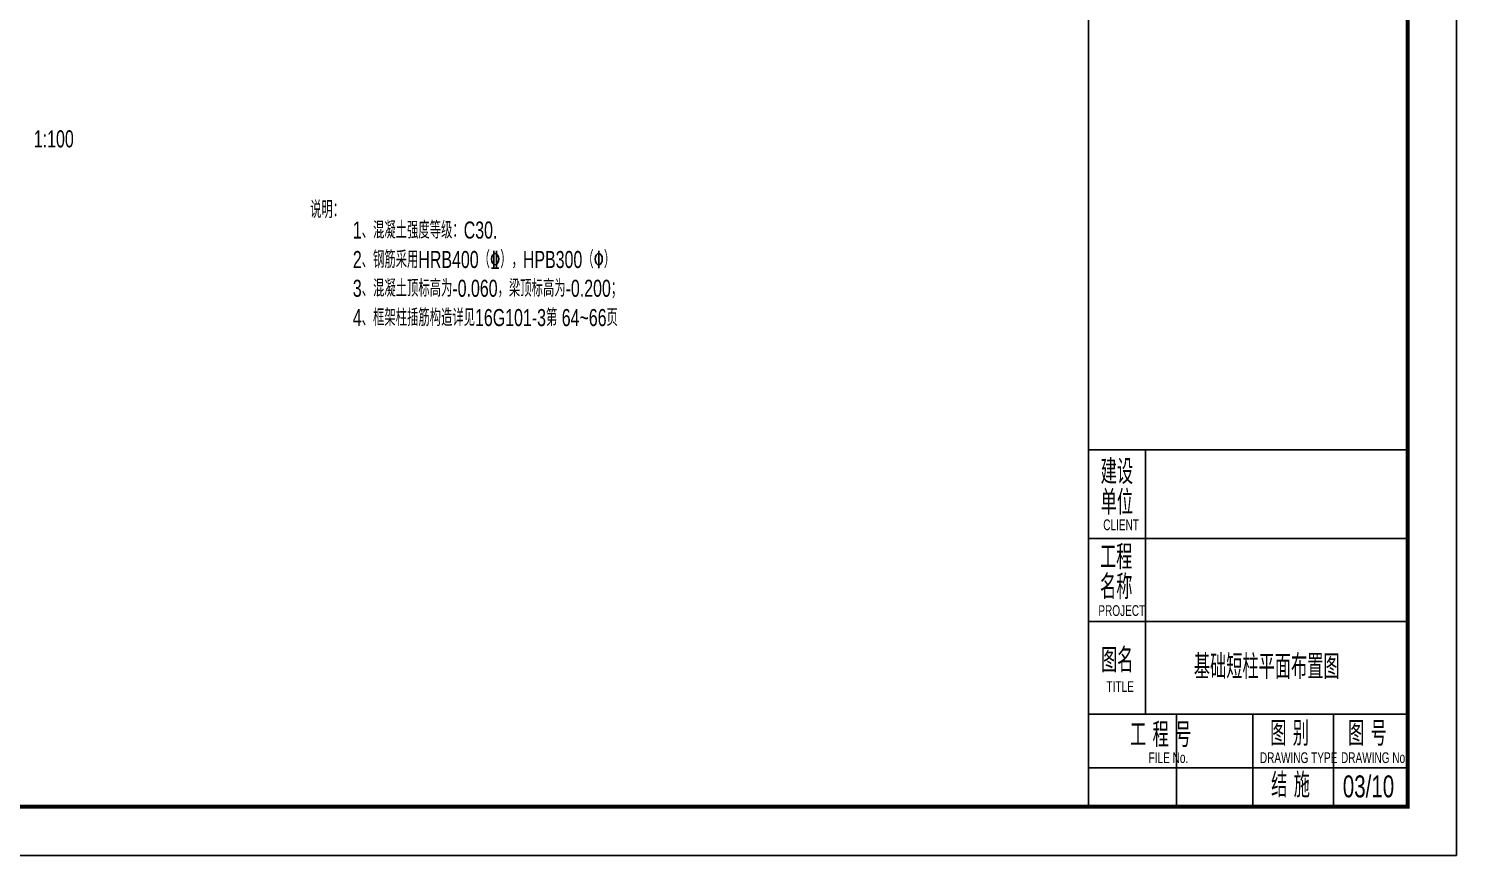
# Model space of a CAD drawing. Extents: x -544850 to 241437, y -10347 to 32059.
# Drawn here: x -297441 to -268137, y -10347 to 6616 of the extents above; entities that cross this region are included whole.
import ezdxf

# ---------------------------------------------------------------- set-up
doc = ezdxf.new("R2010")
doc.units = 0
doc.header["$LTSCALE"] = 1000
doc.layers.get('0').update_dxf_attribs({"linetype": 'CONTINUOUS'})
for name, color, linetype in [('PUB_TEXT', 7, 'CONTINUOUS'), ('TEXT', 7, 'CONTINUOUS'), ('图框(修改)', 2, 'CONTINUOUS'), ('图框(锁住)', 7, 'CONTINUOUS')]:
    doc.layers.add(name, color=color, linetype=linetype)
doc.layers.add('出图隐藏', color=7, linetype='CONTINUOUS', plot=False)
doc.styles.add('TSSD_Rein', font='天和字符.shx', dxfattribs={"width": 0.7, "bigfont": '天和汉字.shx'})
doc.styles.add('天和', font='天和字符.shx', dxfattribs={"width": 0.7, "bigfont": '天和汉字.shx'})
doc.styles.add('天和黑体', font='天和字符.shx', dxfattribs={"width": 0.7, "bigfont": '天和黑体.shx'})

# ---------------------------------------------------------------- blocks, each defined once
blk = doc.blocks.new('FDTERTER')
at = {"layer": '出图隐藏', "linetype": 'Continuous'}
blk.add_line((53642, 2888), (53642, 988), dxfattribs=at)
at = {"layer": '图框(锁住)', "color": 3, "linetype": 'Continuous'}
for p, q in [((59385, -12), (59385, 41988)), ((53001, 8311), (53001, 2888)), ((51836, 6488), (58385, 6488)), ((51836, 4788), (58385, 4788)), ((55203, 2888), (55203, 988)), ((56864, 2888), (56864, 988)), ((51836, 1788), (58385, 1788)), ((51836, 988), (58385, 988)), ((-15, -12), (59385, -12))]:
    blk.add_line(p, q, dxfattribs=at)
at = {"layer": '图框(锁住)', "linetype": 'Continuous'}
for p, q in [((51836, 40988), (51836, 988)), ((51836, 8311), (58385, 8311)), ((51836, 2888), (58385, 2888))]:
    blk.add_line(p, q, dxfattribs=at)
at = {"layer": '图框(锁住)', "linetype": 'Continuous', "const_width": 80}
blk.add_lwpolyline([(58385, 39888), (58385, 40988), (2485, 40988), (2485, 988), (58385, 988)], close=True, dxfattribs=at)
at = {"layer": '图框(锁住)', "linetype": 'Continuous', "const_width": 35}
blk.add_lwpolyline([(51836, 988), (51836, 40988)], dxfattribs=at)
at = {"layer": '图框(修改)', "linetype": 'Continuous', "style": '天和', "width": 0.7}
blk.add_text('结 施', height=500, dxfattribs=at).set_placement((55582, 1179))
at = {"layer": '图框(锁住)', "color": 3, "linetype": 'Continuous', "width": 0.7}
for s, height, style, p in [('建设', 500, '天和', (52084, 7607)), ('单位', 500, '天和', (52084, 6980)), ('CLIENT', 220, '天和黑体', (52136, 6660)), ('工程', 500, '天和', (52070, 5859)), ('名称', 500, '天和', (52070, 5245)), ('PROJECT', 220, '天和黑体', (52036, 4901)), ('图名', 500, '天和', (52090, 3741)), ('TITLE', 220, '天和黑体', (52204, 3341)), ('工 程 号', 500, '天和', (52686, 2211)), ('图 别', 500, '天和', (55563, 2238)), ('图 号', 500, '天和', (57159, 2238)), ('FILE No.', 220, '天和黑体', (53068, 1883)), ('DRAWING TYPE', 220, '天和黑体', (55351, 1883)), ('DRAWING No.', 220, '天和黑体', (57016, 1883))]:
    blk.add_text(s, height=height, dxfattribs=dict(at, style=style)).set_placement(p)

msp = doc.modelspace()

# ---------------------------------------------------------------- block references
at = {"linetype": 'Continuous'}
msp.add_blockref('FDTERTER', (-327521.9, -10334.8), dxfattribs=at)

# ---------------------------------------------------------------- texts
at = {"layer": 'PUB_TEXT', "style": '天和', "width": 0.7}
for s, height, p in [('1:100', 350.19, (-297333.2, 4178.4, -487.5)), ('基础短柱平面布置图', 500, (-273526.6, -6725.4))]:
    msp.add_text(s, height=height, dxfattribs=at).set_placement(p)
at = {"layer": 'TEXT', "style": 'TSSD_Rein', "width": 0.7}
for s, p in [('说明：', (-291662.3, 2728.7)), ('1、混凝土强度等级：C30.', (-290786.1, 2307.5)), ('2、钢筋采用HRB400（%%132），HPB300（%%130）', (-290786.1, 1703.4)), ('3、混凝土顶标高为-0.060，梁顶标高为-0.200；', (-290786.1, 1113.3)), ('4、框架柱插筋构造详见16G101-3第 64~66页', (-290786.1, 512.3))]:
    msp.add_text(s, height=349.75, dxfattribs=at).set_placement(p)
at = {"layer": '图框(修改)', "linetype": 'Continuous', "style": '天和', "width": 0.7}
msp.add_text('03/10', height=450, dxfattribs=at).set_placement((-270469.2, -9155.6))

doc.saveas('drawing.dxf')
